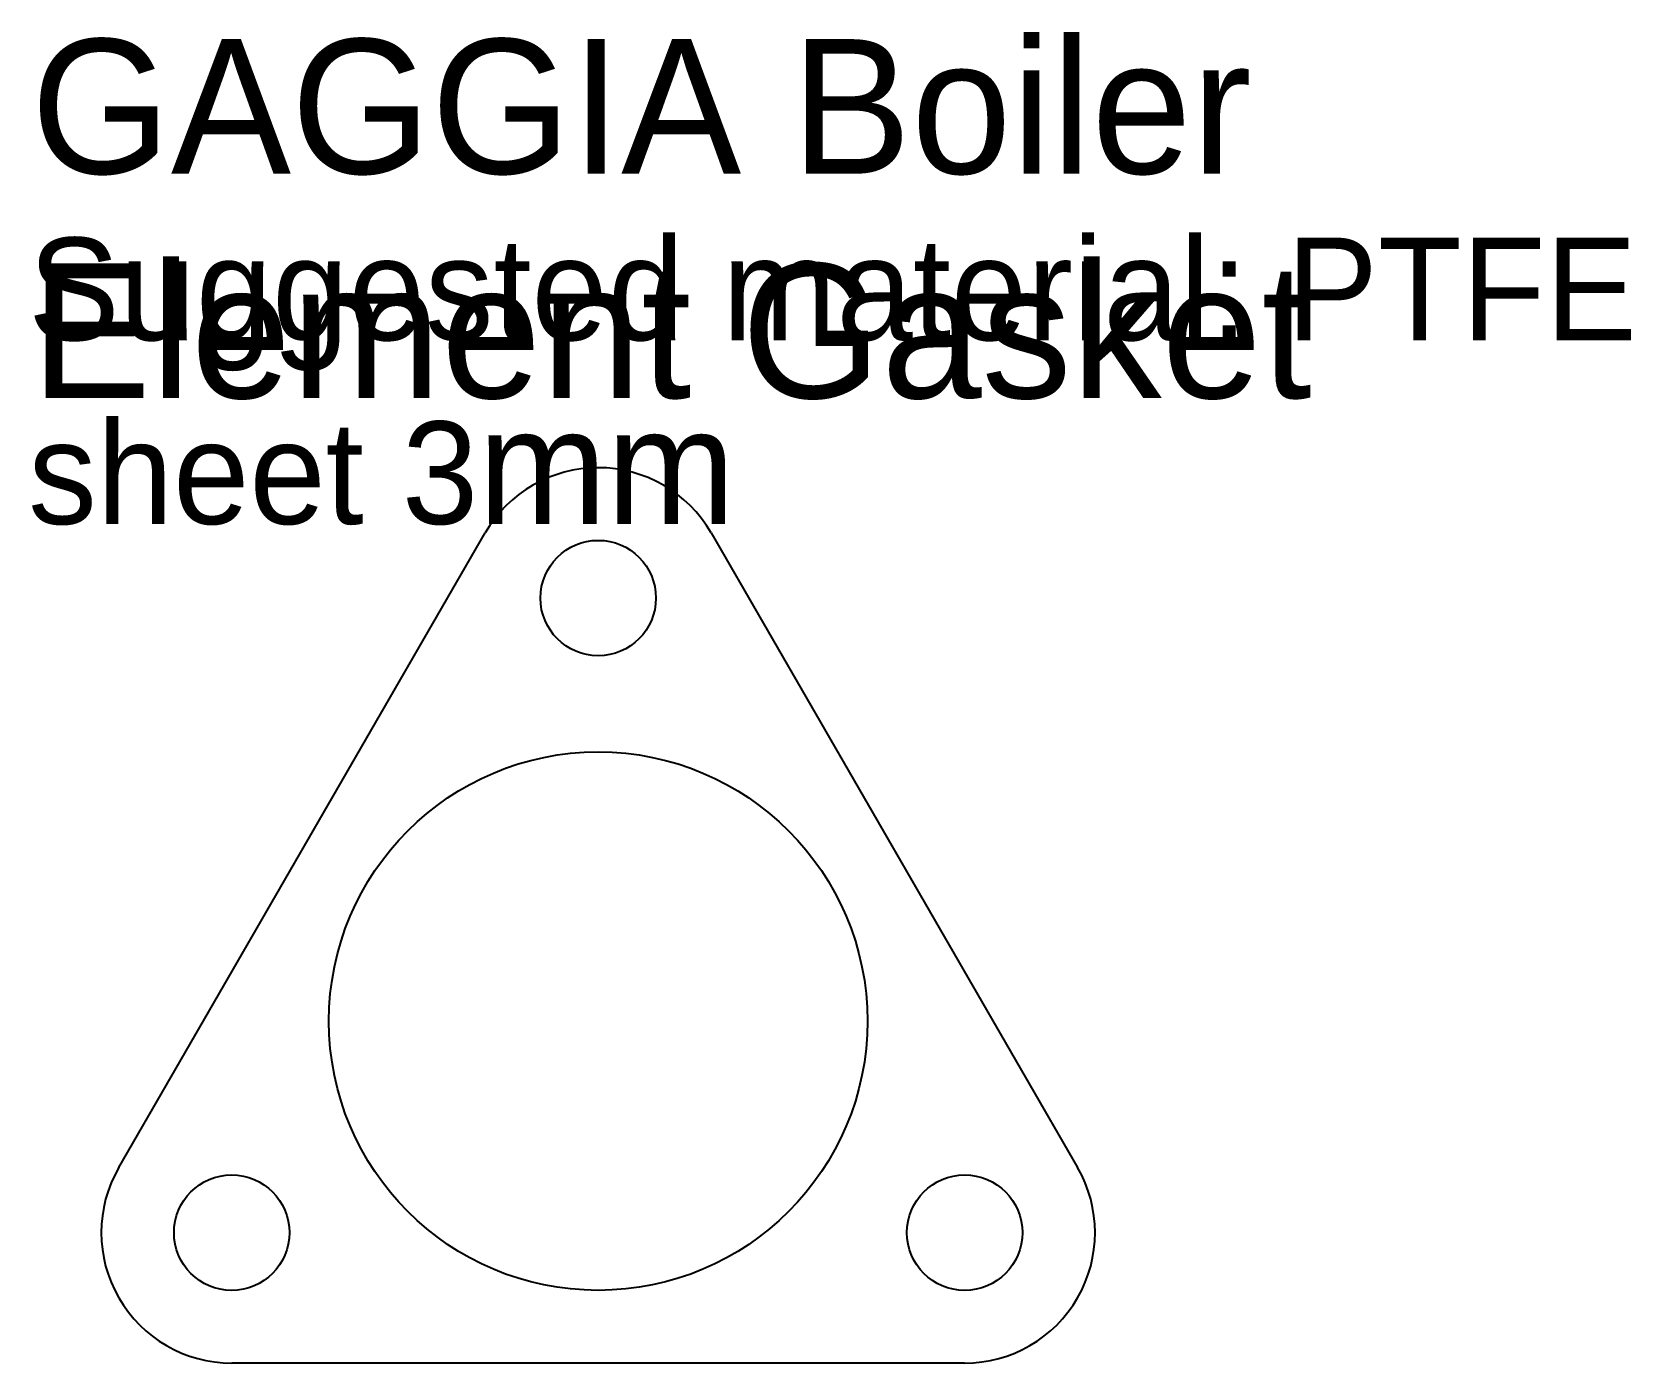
# Model space of a CAD drawing. Header units: millimetres. Extents: x 4 to 129, y 10 to 114.
import ezdxf

# ---------------------------------------------------------------- set-up
doc = ezdxf.new("R2010")
doc.units = ezdxf.units.MM
doc.layers.add('Dimensions', color=7, linetype='Continuous', true_color=0xffffff)
doc.layers.add('Gasket', color=7, linetype='Continuous', true_color=0xffffff)
doc.styles.add('textstyle0', font='')
doc.styles.add('textstyle1', font='')
doc.styles.get('textstyle0').set_extended_font_data('Standard')
doc.styles.get('textstyle1').set_extended_font_data('Standard')

msp = doc.modelspace()

# ---------------------------------------------------------------- linework, layer by layer
at = {"layer": 'Gasket'}
for p, q in [((11.2, 25.25), (39.77, 74.75)), ((57.38, 74.75), (85.96, 25.25)), ((77.16, 10), (20, 10))]:
    msp.add_line(p, q, dxfattribs=at)
at = {"layer": 'Gasket', "color": 7, "linetype": 'Continuous', "true_color": 0xffffff}
for centre in [(48.58, 69.67), (48.58, 69.67), (48.58, 69.67), (20, 20.17), (20, 20.17), (77.16, 20.17), (77.16, 20.17)]:
    msp.add_circle(centre, 4.5, dxfattribs=at)
at = {"layer": 'Gasket'}
msp.add_circle((48.58, 36.67), 21, dxfattribs=at)
for centre, start, end in [((48.58, 69.67), 30, 150), ((20, 20.17), 150, 270), ((77.16, 20.17), 270, 30)]:
    msp.add_arc(centre, 10.17, start, end, dxfattribs=at)

# ---------------------------------------------------------------- texts
at = {"layer": 'Dimensions', "width": 136.7805, "attachment_point": 1}
for s, insert, char_height, style in [('\\f24 Edge ISO|b0|i0|c0|p0;\\C7;GAGGIA Boiler Element Gasket', (4.34, 113.27), 10.5, 'textstyle0'), ('\\f24 Edge ISO|b0|i0|c0|p0;\\C7;Suggested material: PTFE sheet 3\\H9;mm', (4.13, 97.78), 8, 'textstyle1')]:
    msp.add_mtext(s, dxfattribs=dict(at, insert=insert, char_height=char_height, style=style))

doc.saveas('drawing.dxf')
